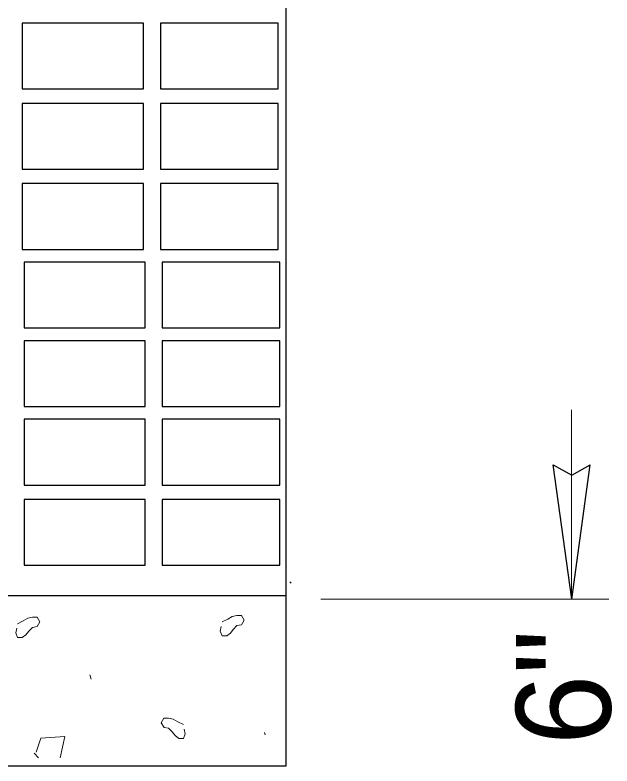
# Model space of a CAD drawing. Extents: x -3298 to 405, y -472 to 2211.
# Drawn here: x -1698.2 to -1622.5, y 1032.1 to 1127.2 of the extents above; entities that cross this region are included whole.
import ezdxf

# ---------------------------------------------------------------- set-up
doc = ezdxf.new("R2010")
doc.units = 0
doc.header["$LTSCALE"] = 4.8
doc.layers.add('1', color=7, linetype='Continuous', lineweight=13)
doc.layers.add('25', color=7, linetype='Continuous', lineweight=13)
doc.layers.add('10', color=7, linetype='Continuous')

msp = doc.modelspace()

# ---------------------------------------------------------------- linework, layer by layer
at = {"layer": '1', "lineweight": 25}
for p, q in [((-1663.857, 1032.136), (-1663.857, 1209.352)), ((-1627.653, 1053.251), (-1629.993, 1070.281)), ((-1627.653, 1053.251), (-1625.313, 1070.281)), ((-1816.707, 1053.739), (-1663.857, 1053.739)), ((-1851.973, 1032.136), (-1663.857, 1032.136))]:
    msp.add_line(p, q, dxfattribs=at)
at = {"layer": '1'}
for p, q in [((-1627.662, 1053.248), (-1627.662, 1077.26)), ((-1663.205, 1055.306), (-1663.367, 1055.468)), ((-1659.453, 1053.248), (-1622.943, 1053.248))]:
    msp.add_line(p, q, dxfattribs=at)
at = {"layer": '1', "lineweight": 25}
for points in [[(-1697.286, 1117.894), (-1681.943, 1117.894), (-1681.943, 1126.22), (-1697.286, 1126.22)], [(-1679.782, 1117.894), (-1664.871, 1117.894), (-1664.871, 1126.22), (-1679.782, 1126.22)], [(-1697.286, 1107.73), (-1681.943, 1107.73), (-1681.943, 1116.056), (-1697.286, 1116.056)], [(-1679.782, 1107.73), (-1664.871, 1107.73), (-1664.871, 1116.056), (-1679.782, 1116.056)], [(-1697.286, 1097.565), (-1681.943, 1097.565), (-1681.943, 1105.891), (-1697.286, 1105.891)], [(-1679.782, 1097.565), (-1664.871, 1097.565), (-1664.871, 1105.891), (-1679.782, 1105.891)], [(-1697.07, 1087.618), (-1681.727, 1087.618), (-1681.727, 1095.943), (-1697.07, 1095.943)], [(-1679.566, 1087.618), (-1664.655, 1087.618), (-1664.655, 1095.943), (-1679.566, 1095.943)], [(-1697.07, 1077.669), (-1681.727, 1077.669), (-1681.727, 1085.995), (-1697.07, 1085.995)], [(-1679.566, 1077.669), (-1664.655, 1077.669), (-1664.655, 1085.995), (-1679.566, 1085.995)], [(-1697.07, 1067.721), (-1681.727, 1067.721), (-1681.727, 1076.047), (-1697.07, 1076.047)], [(-1679.566, 1067.721), (-1664.655, 1067.721), (-1664.655, 1076.047), (-1679.566, 1076.047)], [(-1697.07, 1057.556), (-1681.727, 1057.556), (-1681.727, 1065.882), (-1697.07, 1065.882)], [(-1679.566, 1057.556), (-1664.655, 1057.556), (-1664.655, 1065.882), (-1679.566, 1065.882)]]:
    msp.add_lwpolyline(points, close=True, dxfattribs=at)
msp.add_lwpolyline([(-1629.993, 1070.281), (-1627.629, 1068.963), (-1625.313, 1070.281)], dxfattribs=at)
at = {"layer": '25'}
msp.add_line((-1695.775, 1033.771), (-1695.214, 1033.188), dxfattribs=at)
for points in [[(-1671.954, 1050.375), (-1671.252, 1050.726), (-1670.668, 1051.078), (-1670.083, 1051.196), (-1669.497, 1051.195), (-1669.147, 1050.61), (-1669.497, 1050.026), (-1670.083, 1049.908), (-1670.549, 1049.44), (-1670.902, 1048.973), (-1671.369, 1048.622), (-1671.953, 1048.623), (-1672.188, 1049.207), (-1672.072, 1049.79)], [(-1697.878, 1050.156), (-1697.176, 1050.507), (-1696.593, 1050.858), (-1696.008, 1050.977), (-1695.421, 1050.976), (-1695.071, 1050.39), (-1695.421, 1049.807), (-1696.008, 1049.688), (-1696.473, 1049.22), (-1696.826, 1048.753), (-1697.293, 1048.402), (-1697.878, 1048.403), (-1698.113, 1048.987), (-1697.996, 1049.57)], [(-1688.709, 1043.698), (-1688.568, 1043.149), (-1688.553, 1043.133)], [(-1676.869, 1037.382), (-1677.571, 1037.733), (-1678.157, 1038.082), (-1678.741, 1038.2), (-1679.328, 1038.2), (-1679.677, 1037.615), (-1679.326, 1037.03), (-1678.741, 1036.912), (-1678.274, 1036.445), (-1677.922, 1035.977), (-1677.456, 1035.626), (-1676.869, 1035.626), (-1676.636, 1036.212), (-1676.752, 1036.797)], [(-1692.478, 1033.188), (-1691.915, 1035.878), (-1694.957, 1035.647), (-1695.542, 1033.891)], [(-1666.503, 1036.092), (-1666.573, 1036.367), (-1666.581, 1036.374)]]:
    msp.add_lwpolyline(points, dxfattribs=at)

# ---------------------------------------------------------------- texts
at = {"layer": '10'}
msp.add_text('6"', height=12, rotation=90, dxfattribs=at).set_placement((-1622.712, 1034.786))

doc.saveas('drawing.dxf')
